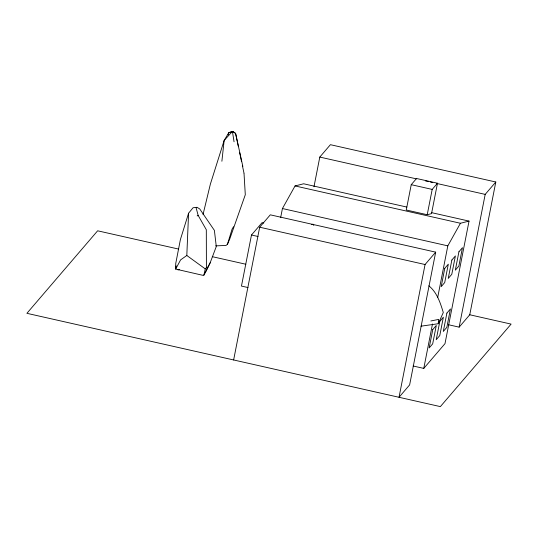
<?xml version="1.0" encoding="UTF-8"?>
<svg xmlns="http://www.w3.org/2000/svg" width="538" height="538" viewBox="0 0 538 538"><rect width="100%" height="100%" fill="white"/><g stroke="black" fill="none" stroke-linecap="round" stroke-linejoin="round"><path stroke-width="0.81" d="M188.582 213.216L186.814 255.483L180.607 259.881L175.664 269.074L202.833 275.315L203.889 275.16L210.17 262.779L216.283 246.538L214.393 230.385L199.753 208.979L197.042 207.298L193.075 207.749L188.582 213.216L180.405 239.518L175.731 263.559L175.664 269.074L176.141 265.846M420.992 326.176L438.241 323.735L438.625 319.424L430.851 320.971M221.885 161.245L224.151 140.452L228.838 132.604L232.9 131.46L235.597 133.411L242.853 166.484M263.721 223.001L262.093 222.638L251.481 235.012L241.461 286.075L247.991 287.548M233.633 359.969L259.679 227.204L270.291 214.83L435.679 252.147L409.626 384.905L399.021 397.286L425.067 264.521L435.679 252.147M280.661 217.587L282.43 208.536L295.046 185.946L303.654 183.781L406.815 207.063M313.977 186.753L319.801 157.069L330.413 144.688L495.801 182.005L469.755 314.77L459.143 327.144L448.497 324.744M411.234 184.682L406.264 210.002L427.219 214.729L431.523 213.647L437.488 183.223L416.54 178.495L411.234 184.682L432.189 189.41L437.488 183.223M427.219 214.729L432.189 189.41M413.13 366.001L423.776 368.402L432.491 323.99M437.656 297.669L447.818 245.853L460.434 223.263L469.042 221.098L444.993 343.647L423.776 368.402M459.143 327.144L485.189 194.386L495.801 182.005M203.889 275.16L205.26 268.886L206.41 267.594L206.31 229.733L198.172 215.449L196.128 207.876M203.048 214.474L210.365 184.144L224.151 140.452L232.403 131.386L235.597 133.411L238.327 146.336M215.671 245.866L225.987 245.456L227.453 244.272L232.066 229.161L233.526 226.74M228.146 134.87L228.838 132.604L232.9 131.46M207.244 268.718L207.749 267.117M227.453 244.272L229.699 239.128L245.294 194.749L244.017 173.27M438.241 323.735L443.292 312.517C440.346 302.84 437.017 292.39 428.833 285.799M205.126 272.927L210.17 262.779M197.17 215.906L198.172 215.449M311.462 224.649L313.022 224.158L313.809 225.382M177.957 269.908L179.544 269.477M319.801 157.069L416.412 178.865M425.423 180.903L428.699 181.636M430.333 182.005L432.787 182.564M436.883 183.485L485.189 194.386M431.375 212.604L469.042 221.098M295.046 185.946L460.434 223.263M282.43 208.536L447.818 245.853M259.679 227.204L425.067 264.521M251.481 235.012L258.011 236.485M178.69 249.094L97.634 230.802L26.9 313.318L440.366 406.614L511.1 324.098L469.344 314.676M212.261 256.666L245.826 264.239M206.41 267.594L206.928 267.863M186.814 255.483L205.26 268.886M239.692 152.799L241.569 161.682M242.423 165.717L243.956 172.987M232.403 131.386L234.057 141.776M432.76 329.579L429.149 347.958L432.686 343.836L436.291 325.45L432.76 329.579M444.778 268.301L441.173 286.687L444.711 282.558L448.315 264.178L444.778 268.301M439.828 321.327L436.224 339.707L439.761 335.584L443.366 317.198L439.828 321.327M451.853 260.049L448.248 278.435L451.785 274.306L455.39 255.927L451.853 260.049M446.903 313.076L443.299 331.455L446.836 327.333L450.44 308.946L446.903 313.076M458.927 251.797L455.316 270.184L458.853 266.054L462.465 247.675L458.927 251.797"/></g></svg>
